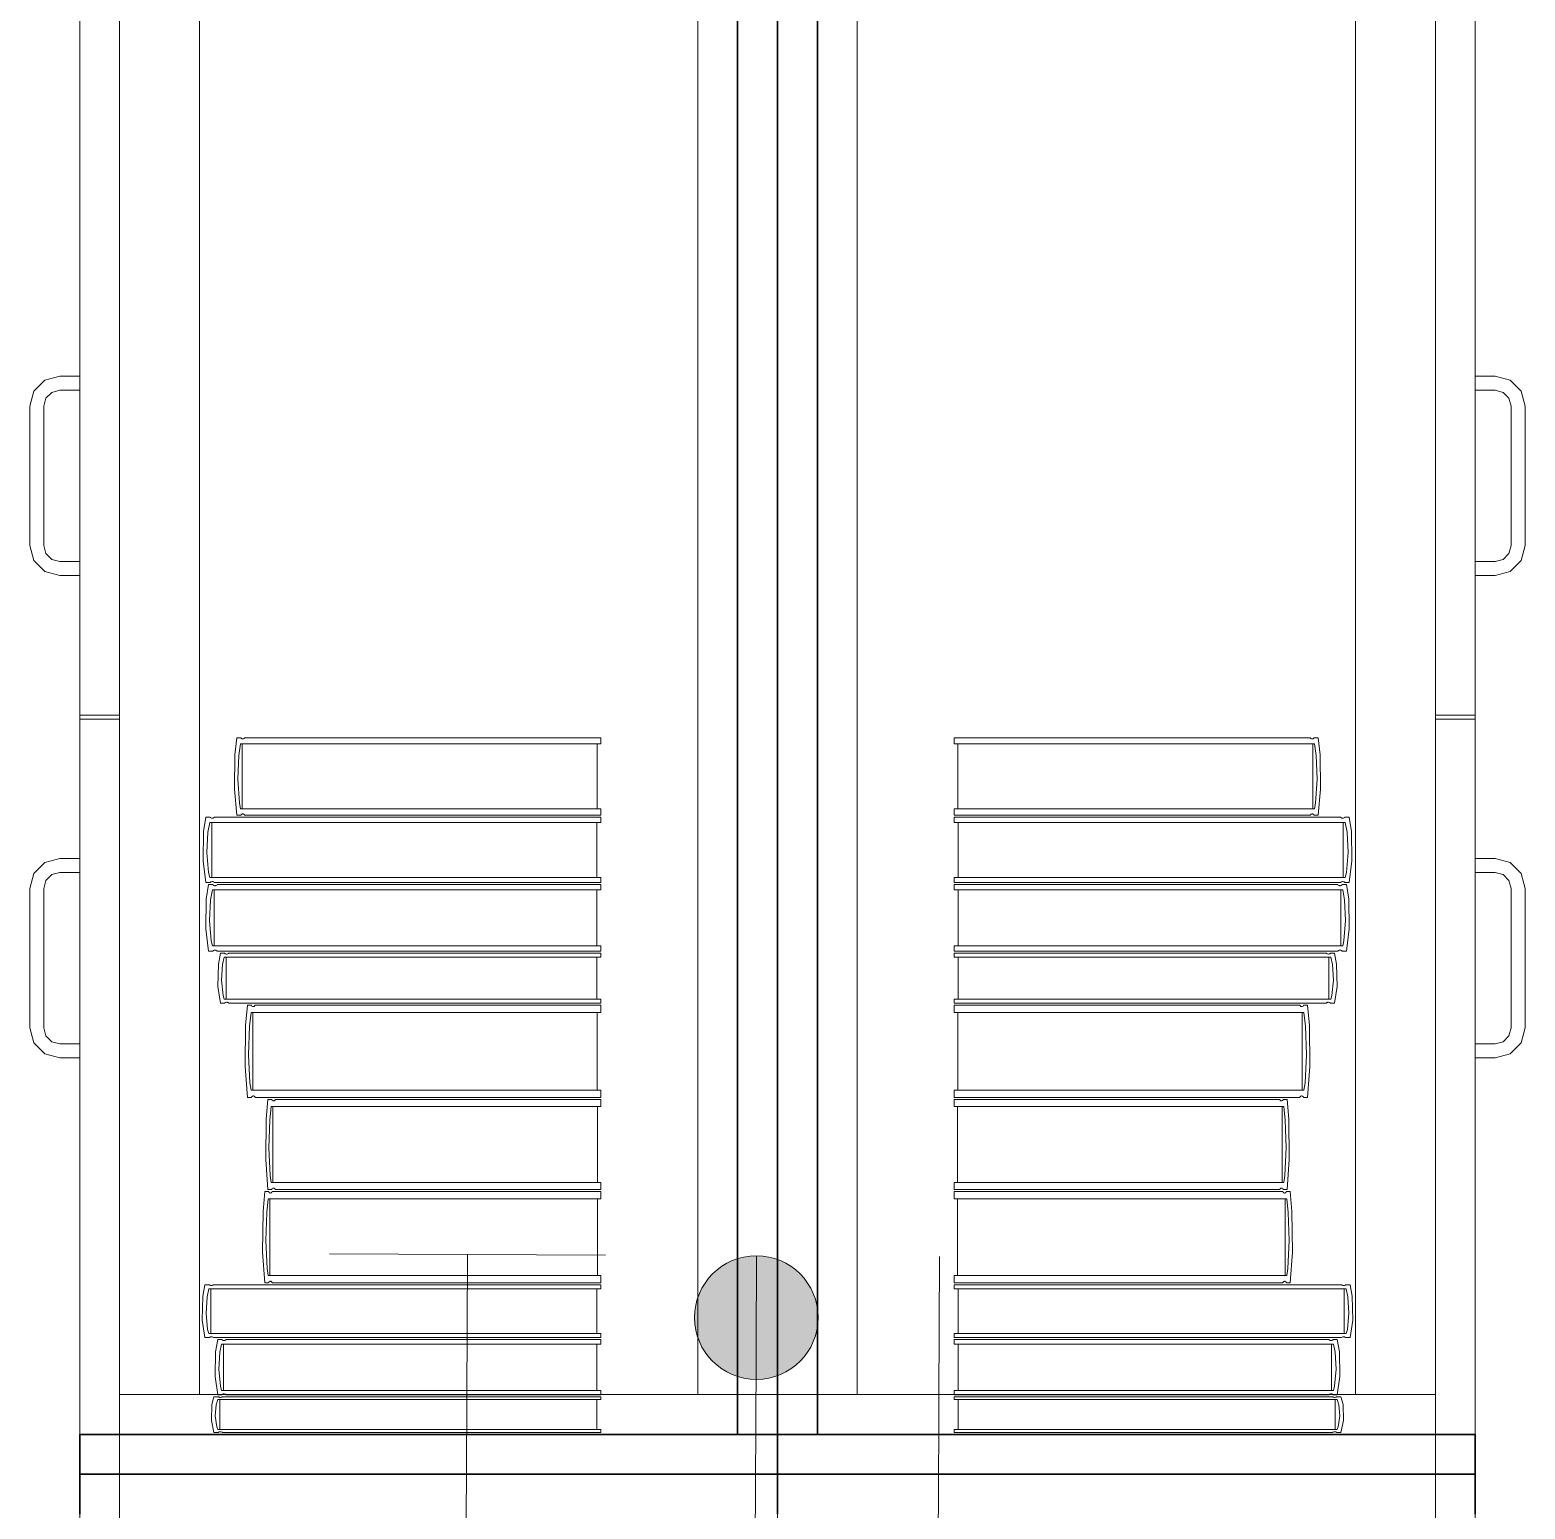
# Model space of a CAD drawing. Header units: inches. Extents: x -19 to 5698, y -728 to 92.
# Drawn here: x 308.82 to 309.57, y 12.283 to 13.025 of the extents above; entities that cross this region are included whole.
import ezdxf

# ---------------------------------------------------------------- set-up
doc = ezdxf.new("R2010")
doc.units = ezdxf.units.IN
doc.header["$MEASUREMENT"] = 0
doc.set_wipeout_variables(frame=1)
for name, pattern in [('HIDDEN', [0.375, 0.25, -0.125]), ('RAYITAS', [0.375, 0.25, -0.125]), ('Wipeout_Contour', [1, 0, -1])]:
    doc.linetypes.add(name, pattern=pattern)
for name, color, linetype, lineweight in [('00 conduct tomacorr', 120, 'HIDDEN', 30), ('T-TECHO-E', 150, 'Continuous', 20), ('TOMACORRIENTE', 22, 'RAYITAS', 9)]:
    doc.layers.add(name, color=color, linetype=linetype, lineweight=lineweight)
doc.layers.add('Interior - Mobiliario', color=7, linetype='Continuous')

# ---------------------------------------------------------------- blocks, each defined once
blk = doc.blocks.new('a')
at = {"layer": 'TOMACORRIENTE', "ltscale": 0.05}
h = blk.add_hatch(color=4, dxfattribs=at)
edge = h.paths.add_edge_path()
edge.add_arc((0, 0.0752), 0.02106, 0, 360)
at = {"layer": 'TOMACORRIENTE', "color": 4}
for p, q in [((-0.14553, 0.09625), (-0.0515, 0.09625)), ((-0.09851, 0.09625), (-0.09851, -0.09657)), ((0, 0.09625), (0, -0.09625)), ((0.06232, -0.09625), (0.06232, 0.09625))]:
    blk.add_line(p, q, dxfattribs=at)
blk.add_circle((0, 0.0752), 0.02106, dxfattribs=at)
blk = doc.blocks.new('CABLE 3FACE')
at = {"layer": 'T-TECHO-E', "rotation": 59.94170052614085}
blk.add_blockref('a', (0, 0), dxfattribs=at)

msp = doc.modelspace()

# ---------------------------------------------------------------- linework, layer by layer
at = {"layer": 'Interior - Mobiliario', "color": 175, "linetype": 'Continuous', "lineweight": 13}
for p, q in [((308.86546, 13.78), (308.86546, 12.32)), ((309.17546, 12.32), (309.17546, 13.78)), ((309.21546, 12.32), (309.21546, 13.78)), ((309.52546, 13.78), (309.52546, 12.32)), ((308.86546, 13.76), (308.86546, 12.34)), ((308.90546, 12.34), (308.90546, 13.76)), ((309.15546, 13.76), (309.15546, 12.34)), ((309.23546, 13.76), (309.23546, 12.34)), ((309.48546, 12.34), (309.48546, 13.76)), ((309.52546, 13.76), (309.52546, 12.34)), ((308.84546, 13.04), (308.84546, 12.681)), ((308.86546, 13.04), (308.86546, 12.681)), ((309.52546, 13.04), (309.52546, 12.681)), ((309.54546, 13.04), (309.54546, 12.681)), ((308.82247, 12.8435), (308.82796, 12.84899)), ((308.82796, 12.84899), (308.83546, 12.851)), ((308.83546, 12.851), (308.84546, 12.851)), ((308.84546, 12.851), (308.84546, 12.844)), ((309.55546, 12.851), (309.54546, 12.851)), ((309.54546, 12.851), (309.54546, 12.844)), ((309.56296, 12.84899), (309.55546, 12.851)), ((309.56845, 12.8435), (309.56296, 12.84899)), ((308.82046, 12.836), (308.82247, 12.8435)), ((308.82853, 12.84), (308.82746, 12.836)), ((308.83146, 12.84293), (308.82853, 12.84)), ((308.83546, 12.844), (308.83146, 12.84293)), ((308.84546, 12.844), (308.83546, 12.844)), ((309.54546, 12.844), (309.55546, 12.844)), ((309.55546, 12.844), (309.55946, 12.84293)), ((309.55946, 12.84293), (309.56238, 12.84)), ((309.56238, 12.84), (309.56346, 12.836)), ((309.57046, 12.836), (309.56845, 12.8435)), ((308.82046, 12.766), (308.82046, 12.836)), ((308.82746, 12.836), (308.82746, 12.766)), ((309.56346, 12.836), (309.56346, 12.766)), ((309.57046, 12.766), (309.57046, 12.836)), ((308.82247, 12.7585), (308.82046, 12.766)), ((308.82746, 12.766), (308.82853, 12.762)), ((309.56346, 12.766), (309.56238, 12.762)), ((309.56845, 12.7585), (309.57046, 12.766)), ((308.82796, 12.75301), (308.82247, 12.7585)), ((308.82853, 12.762), (308.83146, 12.75907)), ((308.83146, 12.75907), (308.83546, 12.758)), ((308.83546, 12.758), (308.84546, 12.758)), ((308.84546, 12.758), (308.84546, 12.751)), ((309.55546, 12.758), (309.54546, 12.758)), ((309.54546, 12.758), (309.54546, 12.751)), ((309.55946, 12.75907), (309.55546, 12.758)), ((309.56238, 12.762), (309.55946, 12.75907)), ((309.56296, 12.75301), (309.56845, 12.7585)), ((308.83546, 12.751), (308.82796, 12.75301)), ((308.84546, 12.751), (308.83546, 12.751)), ((309.54546, 12.751), (309.55546, 12.751)), ((309.55546, 12.751), (309.56296, 12.75301)), ((308.84546, 12.681), (308.86546, 12.681)), ((308.84546, 12.679), (308.86546, 12.679)), ((309.54546, 12.681), (309.52546, 12.681)), ((309.54546, 12.679), (309.52546, 12.679)), ((308.92427, 12.66962), (308.92327, 12.6611)), ((308.92625, 12.66962), (308.92427, 12.66962)), ((308.92635, 12.66947), (308.92625, 12.66962)), ((308.92658, 12.66924), (308.92635, 12.66947)), ((308.92684, 12.66907), (308.92658, 12.66924)), ((308.9271, 12.66898), (308.92684, 12.66907)), ((308.92737, 12.66897), (308.9271, 12.66898)), ((308.92763, 12.66905), (308.92737, 12.66897)), ((308.92789, 12.66919), (308.92763, 12.66905)), ((308.92812, 12.66942), (308.92789, 12.66919)), ((308.92827, 12.66962), (308.92812, 12.66942)), ((309.1068, 12.66962), (308.92827, 12.66962)), ((309.1068, 12.66651), (309.1068, 12.66962)), ((309.28411, 12.66651), (309.28411, 12.66962)), ((309.28411, 12.66962), (309.46264, 12.66962)), ((309.46264, 12.66962), (309.46279, 12.66942)), ((309.46279, 12.66942), (309.46302, 12.66919)), ((309.46302, 12.66919), (309.46328, 12.66905)), ((309.46328, 12.66905), (309.46354, 12.66897)), ((309.46354, 12.66897), (309.46381, 12.66898)), ((309.46381, 12.66898), (309.46408, 12.66907)), ((309.46408, 12.66907), (309.46433, 12.66924)), ((309.46433, 12.66924), (309.46456, 12.66947)), ((309.46456, 12.66947), (309.46466, 12.66962)), ((309.46466, 12.66962), (309.46664, 12.66962)), ((309.46664, 12.66962), (309.46764, 12.6611)), ((308.92327, 12.6611), (308.92304, 12.64372)), ((308.92479, 12.64873), (308.92526, 12.66069)), ((308.92526, 12.66069), (308.92609, 12.66651)), ((308.92609, 12.66651), (309.1068, 12.66651)), ((308.92701, 12.66651), (308.92701, 12.63386)), ((309.10497, 12.63386), (309.10497, 12.66651)), ((309.46482, 12.66651), (309.28411, 12.66651)), ((309.28594, 12.63386), (309.28594, 12.66651)), ((309.46391, 12.66651), (309.46391, 12.63386)), ((309.46566, 12.66069), (309.46482, 12.66651)), ((309.46612, 12.64873), (309.46566, 12.66069)), ((309.46764, 12.6611), (309.46787, 12.64372)), ((308.92555, 12.63681), (308.92479, 12.64873)), ((309.46536, 12.63681), (309.46612, 12.64873)), ((308.92304, 12.64372), (308.92427, 12.63075)), ((309.46787, 12.64372), (309.46664, 12.63075)), ((308.92427, 12.63075), (308.92625, 12.63075)), ((308.92609, 12.63386), (308.92555, 12.63681)), ((309.1068, 12.63386), (308.92609, 12.63386)), ((308.92625, 12.63075), (308.9264, 12.63096)), ((308.9264, 12.63096), (308.92664, 12.63118)), ((308.92664, 12.63118), (308.92689, 12.63133)), ((308.92689, 12.63133), (308.92716, 12.6314)), ((308.92716, 12.6314), (308.92743, 12.63139)), ((308.92743, 12.63139), (308.92769, 12.6313)), ((308.92769, 12.6313), (308.92794, 12.63114)), ((308.92794, 12.63114), (308.92817, 12.6309)), ((308.92817, 12.6309), (308.92827, 12.63075)), ((308.92827, 12.63075), (309.1068, 12.63075)), ((309.1068, 12.63075), (309.1068, 12.63386)), ((309.28411, 12.63075), (309.28411, 12.63386)), ((309.28411, 12.63386), (309.46482, 12.63386)), ((309.46264, 12.63075), (309.28411, 12.63075)), ((309.46274, 12.6309), (309.46264, 12.63075)), ((309.46297, 12.63114), (309.46274, 12.6309)), ((309.46322, 12.6313), (309.46297, 12.63114)), ((309.46348, 12.63139), (309.46322, 12.6313)), ((309.46375, 12.6314), (309.46348, 12.63139)), ((309.46402, 12.63133), (309.46375, 12.6314)), ((309.46427, 12.63118), (309.46402, 12.63133)), ((309.46451, 12.63096), (309.46427, 12.63118)), ((309.46466, 12.63075), (309.46451, 12.63096)), ((309.46664, 12.63075), (309.46466, 12.63075)), ((309.46482, 12.63386), (309.46536, 12.63681)), ((308.9076, 12.62254), (308.90736, 12.60784)), ((308.90869, 12.62975), (308.9076, 12.62254)), ((308.91084, 12.62975), (308.90869, 12.62975)), ((308.90976, 12.6222), (308.91067, 12.62712)), ((308.91067, 12.62712), (309.1068, 12.62712)), ((308.91095, 12.62962), (308.91084, 12.62975)), ((308.9112, 12.62943), (308.91095, 12.62962)), ((308.91147, 12.62929), (308.9112, 12.62943)), ((308.91176, 12.62921), (308.91147, 12.62929)), ((308.91166, 12.62712), (308.91166, 12.59951)), ((308.91205, 12.6292), (308.91176, 12.62921)), ((308.91234, 12.62926), (308.91205, 12.6292)), ((308.91262, 12.62939), (308.91234, 12.62926)), ((308.91287, 12.62958), (308.91262, 12.62939)), ((308.91304, 12.62975), (308.91287, 12.62958)), ((309.1068, 12.62975), (308.91304, 12.62975)), ((309.10482, 12.59951), (309.10482, 12.62712)), ((309.1068, 12.62712), (309.1068, 12.62975)), ((309.28411, 12.62712), (309.28411, 12.62975)), ((309.28411, 12.62975), (309.47788, 12.62975)), ((309.48024, 12.62712), (309.28411, 12.62712)), ((309.28609, 12.59951), (309.28609, 12.62712)), ((309.47788, 12.62975), (309.47804, 12.62958)), ((309.47804, 12.62958), (309.4783, 12.62939)), ((309.4783, 12.62939), (309.47857, 12.62926)), ((309.47857, 12.62926), (309.47886, 12.6292)), ((309.47886, 12.6292), (309.47915, 12.62921)), ((309.47915, 12.62921), (309.47944, 12.62929)), ((309.47925, 12.62712), (309.47925, 12.59951)), ((309.47944, 12.62929), (309.47971, 12.62943)), ((309.47971, 12.62943), (309.47996, 12.62962)), ((309.47996, 12.62962), (309.48007, 12.62975)), ((309.48007, 12.62975), (309.48222, 12.62975)), ((309.48115, 12.6222), (309.48024, 12.62712)), ((309.48222, 12.62975), (309.48331, 12.62254)), ((309.48331, 12.62254), (309.48355, 12.60784)), ((308.90925, 12.61208), (308.90976, 12.6222)), ((309.48166, 12.61208), (309.48115, 12.6222)), ((308.83546, 12.609), (308.82796, 12.60699)), ((308.84546, 12.609), (308.83546, 12.609)), ((308.84546, 12.602), (308.84546, 12.609)), ((308.90736, 12.60784), (308.90869, 12.59688)), ((308.91008, 12.60201), (308.90925, 12.61208)), ((309.48083, 12.60201), (309.48166, 12.61208)), ((309.48355, 12.60784), (309.48222, 12.59688)), ((309.54546, 12.609), (309.55546, 12.609)), ((309.54546, 12.602), (309.54546, 12.609)), ((309.55546, 12.609), (309.56296, 12.60699)), ((308.82247, 12.6015), (308.82046, 12.594)), ((308.82796, 12.60699), (308.82247, 12.6015)), ((308.82853, 12.598), (308.83146, 12.60093)), ((308.83146, 12.60093), (308.83546, 12.602)), ((308.83546, 12.602), (308.84546, 12.602)), ((308.91067, 12.59951), (308.91008, 12.60201)), ((309.48024, 12.59951), (309.48083, 12.60201)), ((309.55546, 12.602), (309.54546, 12.602)), ((309.55946, 12.60093), (309.55546, 12.602)), ((309.56238, 12.598), (309.55946, 12.60093)), ((309.56296, 12.60699), (309.56845, 12.6015)), ((309.56845, 12.6015), (309.57046, 12.594)), ((308.82046, 12.594), (308.82046, 12.524)), ((308.82746, 12.594), (308.82853, 12.598)), ((308.82746, 12.524), (308.82746, 12.594)), ((308.90869, 12.59688), (308.91084, 12.59688)), ((308.91, 12.59588), (308.90892, 12.58856)), ((308.91214, 12.59588), (308.91, 12.59588)), ((309.1068, 12.59951), (308.91067, 12.59951)), ((308.91084, 12.59688), (308.91101, 12.59706)), ((308.91101, 12.59706), (308.91126, 12.59725)), ((308.91106, 12.58821), (308.91197, 12.59321)), ((308.91126, 12.59725), (308.91154, 12.59737)), ((308.91154, 12.59737), (308.91183, 12.59743)), ((308.91183, 12.59743), (308.91212, 12.59742)), ((308.91197, 12.59321), (309.1068, 12.59321)), ((308.91212, 12.59742), (308.9124, 12.59735)), ((308.91225, 12.59575), (308.91214, 12.59588)), ((308.9125, 12.59555), (308.91225, 12.59575)), ((308.9124, 12.59735), (308.91268, 12.59721)), ((308.91277, 12.59541), (308.9125, 12.59555)), ((308.91268, 12.59721), (308.91293, 12.59701)), ((308.91305, 12.59533), (308.91277, 12.59541)), ((308.91293, 12.59701), (308.91304, 12.59688)), ((308.91295, 12.59321), (308.91295, 12.56516)), ((308.91304, 12.59688), (309.1068, 12.59688)), ((308.91334, 12.59532), (308.91305, 12.59533)), ((308.91363, 12.59539), (308.91334, 12.59532)), ((308.9139, 12.59551), (308.91363, 12.59539)), ((308.91416, 12.5957), (308.9139, 12.59551)), ((308.91432, 12.59588), (308.91416, 12.5957)), ((309.1068, 12.59588), (308.91432, 12.59588)), ((309.10483, 12.56516), (309.10483, 12.59321)), ((309.1068, 12.59688), (309.1068, 12.59951)), ((309.1068, 12.59321), (309.1068, 12.59588)), ((309.28411, 12.59688), (309.28411, 12.59951)), ((309.28411, 12.59951), (309.48024, 12.59951)), ((309.47788, 12.59688), (309.28411, 12.59688)), ((309.28411, 12.59321), (309.28411, 12.59588)), ((309.28411, 12.59588), (309.4766, 12.59588)), ((309.47895, 12.59321), (309.28411, 12.59321)), ((309.28608, 12.56516), (309.28608, 12.59321)), ((309.4766, 12.59588), (309.47676, 12.5957)), ((309.47676, 12.5957), (309.47701, 12.59551)), ((309.47701, 12.59551), (309.47729, 12.59539)), ((309.47729, 12.59539), (309.47757, 12.59532)), ((309.47757, 12.59532), (309.47786, 12.59533)), ((309.47786, 12.59533), (309.47815, 12.59541)), ((309.47799, 12.59701), (309.47788, 12.59688)), ((309.47796, 12.59321), (309.47796, 12.56516)), ((309.47824, 12.59721), (309.47799, 12.59701)), ((309.47815, 12.59541), (309.47842, 12.59555)), ((309.47851, 12.59735), (309.47824, 12.59721)), ((309.47842, 12.59555), (309.47867, 12.59575)), ((309.4788, 12.59742), (309.47851, 12.59735)), ((309.47867, 12.59575), (309.47878, 12.59588)), ((309.47878, 12.59588), (309.48092, 12.59588)), ((309.47909, 12.59743), (309.4788, 12.59742)), ((309.47985, 12.58821), (309.47895, 12.59321)), ((309.47938, 12.59737), (309.47909, 12.59743)), ((309.47965, 12.59725), (309.47938, 12.59737)), ((309.47991, 12.59706), (309.47965, 12.59725)), ((309.48007, 12.59688), (309.47991, 12.59706)), ((309.48222, 12.59688), (309.48007, 12.59688)), ((309.48092, 12.59588), (309.48199, 12.58856)), ((309.56346, 12.594), (309.56238, 12.598)), ((309.56346, 12.524), (309.56346, 12.594)), ((309.57046, 12.594), (309.57046, 12.524)), ((308.90892, 12.58856), (308.90868, 12.57362)), ((308.91056, 12.57793), (308.91106, 12.58821)), ((309.48035, 12.57793), (309.47985, 12.58821)), ((309.48199, 12.58856), (309.48224, 12.57362)), ((308.91138, 12.56769), (308.91056, 12.57793)), ((309.47953, 12.56769), (309.48035, 12.57793)), ((308.90868, 12.57362), (308.91, 12.56249)), ((309.48224, 12.57362), (309.48092, 12.56249)), ((308.91197, 12.56516), (308.91138, 12.56769)), ((309.1068, 12.56516), (308.91197, 12.56516)), ((308.91214, 12.56249), (308.9123, 12.56267)), ((308.9123, 12.56267), (308.91255, 12.56286)), ((308.91255, 12.56286), (308.91283, 12.56298)), ((308.91283, 12.56298), (308.91311, 12.56305)), ((308.91311, 12.56305), (308.9134, 12.56304)), ((308.9134, 12.56304), (308.91369, 12.56296)), ((308.91369, 12.56296), (308.91396, 12.56282)), ((308.91396, 12.56282), (308.91421, 12.56262)), ((308.91421, 12.56262), (308.91432, 12.56249)), ((309.1068, 12.56249), (309.1068, 12.56516)), ((309.28411, 12.56249), (309.28411, 12.56516)), ((309.28411, 12.56516), (309.47895, 12.56516)), ((309.47671, 12.56262), (309.4766, 12.56249)), ((309.47695, 12.56282), (309.47671, 12.56262)), ((309.47722, 12.56296), (309.47695, 12.56282)), ((309.47751, 12.56304), (309.47722, 12.56296)), ((309.4778, 12.56305), (309.47751, 12.56304)), ((309.47809, 12.56298), (309.4778, 12.56305)), ((309.47836, 12.56286), (309.47809, 12.56298)), ((309.47861, 12.56267), (309.47836, 12.56286)), ((309.47878, 12.56249), (309.47861, 12.56267)), ((309.47895, 12.56516), (309.47953, 12.56769)), ((308.91, 12.56249), (308.91214, 12.56249)), ((308.91432, 12.56249), (309.1068, 12.56249)), ((308.915, 12.55599), (308.91476, 12.54479)), ((308.91604, 12.56149), (308.915, 12.55599)), ((308.91811, 12.56149), (308.91604, 12.56149)), ((308.91659, 12.54802), (308.91707, 12.55573)), ((308.91707, 12.55573), (308.91795, 12.55948)), ((308.91795, 12.55948), (309.1068, 12.55948)), ((308.91822, 12.56139), (308.91811, 12.56149)), ((308.91846, 12.56124), (308.91822, 12.56139)), ((308.91872, 12.56113), (308.91846, 12.56124)), ((308.919, 12.56107), (308.91872, 12.56113)), ((308.9189, 12.55948), (308.9189, 12.53843)), ((308.91928, 12.56107), (308.919, 12.56107)), ((308.91956, 12.56111), (308.91928, 12.56107)), ((308.91982, 12.56121), (308.91956, 12.56111)), ((308.92007, 12.56135), (308.91982, 12.56121)), ((308.92023, 12.56149), (308.92007, 12.56135)), ((309.1068, 12.56149), (308.92023, 12.56149)), ((309.10489, 12.53843), (309.10489, 12.55948)), ((309.1068, 12.55948), (309.1068, 12.56149)), ((309.4766, 12.56249), (309.28411, 12.56249)), ((309.28411, 12.55948), (309.28411, 12.56149)), ((309.28411, 12.56149), (309.47069, 12.56149)), ((309.47296, 12.55948), (309.28411, 12.55948)), ((309.28602, 12.53843), (309.28602, 12.55948)), ((309.47069, 12.56149), (309.47084, 12.56135)), ((309.47084, 12.56135), (309.47109, 12.56121)), ((309.47109, 12.56121), (309.47135, 12.56111)), ((309.47135, 12.56111), (309.47163, 12.56107)), ((309.47163, 12.56107), (309.47191, 12.56107)), ((309.47191, 12.56107), (309.47219, 12.56113)), ((309.47201, 12.55948), (309.47201, 12.53843)), ((309.47219, 12.56113), (309.47245, 12.56124)), ((309.47245, 12.56124), (309.47269, 12.56139)), ((309.47269, 12.56139), (309.4728, 12.56149)), ((309.4728, 12.56149), (309.47487, 12.56149)), ((309.47384, 12.55573), (309.47296, 12.55948)), ((309.47433, 12.54802), (309.47384, 12.55573)), ((309.47487, 12.56149), (309.47592, 12.55599)), ((309.47592, 12.55599), (309.47615, 12.54479)), ((309.48092, 12.56249), (309.47878, 12.56249)), ((308.91738, 12.54033), (308.91659, 12.54802)), ((309.47353, 12.54033), (309.47433, 12.54802)), ((308.91476, 12.54479), (308.91604, 12.53643)), ((308.91795, 12.53843), (308.91738, 12.54033)), ((309.47296, 12.53843), (309.47353, 12.54033)), ((309.47615, 12.54479), (309.47487, 12.53643)), ((308.91604, 12.53643), (308.91811, 12.53643)), ((309.1068, 12.53843), (308.91795, 12.53843)), ((308.91811, 12.53643), (308.91827, 12.53656)), ((308.91827, 12.53656), (308.91852, 12.53671)), ((308.91852, 12.53671), (308.91878, 12.5368)), ((308.91878, 12.5368), (308.91906, 12.53685)), ((308.91906, 12.53685), (308.91934, 12.53684)), ((308.91934, 12.53684), (308.91962, 12.53678)), ((308.91962, 12.53678), (308.91988, 12.53668)), ((308.91988, 12.53668), (308.92012, 12.53653)), ((308.92012, 12.53653), (308.92023, 12.53643)), ((308.92023, 12.53643), (309.1068, 12.53643)), ((308.92961, 12.53543), (308.92864, 12.52527)), ((308.93153, 12.53543), (308.92961, 12.53543)), ((308.93163, 12.53525), (308.93153, 12.53543)), ((308.93185, 12.53497), (308.93163, 12.53525)), ((308.9321, 12.53477), (308.93185, 12.53497)), ((308.93235, 12.53467), (308.9321, 12.53477)), ((308.93262, 12.53465), (308.93235, 12.53467)), ((308.93287, 12.53474), (308.93262, 12.53465)), ((308.93312, 12.53492), (308.93287, 12.53474)), ((308.93335, 12.53518), (308.93312, 12.53492)), ((308.93349, 12.53543), (308.93335, 12.53518)), ((309.1068, 12.53543), (308.93349, 12.53543)), ((309.1068, 12.53643), (309.1068, 12.53843)), ((309.1068, 12.53172), (309.1068, 12.53543)), ((309.28411, 12.53643), (309.28411, 12.53843)), ((309.28411, 12.53843), (309.47296, 12.53843)), ((309.47069, 12.53643), (309.28411, 12.53643)), ((309.28411, 12.53172), (309.28411, 12.53543)), ((309.28411, 12.53543), (309.45742, 12.53543)), ((309.45742, 12.53543), (309.45756, 12.53518)), ((309.45756, 12.53518), (309.45779, 12.53492)), ((309.45779, 12.53492), (309.45804, 12.53474)), ((309.45804, 12.53474), (309.4583, 12.53465)), ((309.4583, 12.53465), (309.45856, 12.53467)), ((309.45856, 12.53467), (309.45882, 12.53477)), ((309.45882, 12.53477), (309.45906, 12.53497)), ((309.45906, 12.53497), (309.45928, 12.53525)), ((309.45928, 12.53525), (309.45938, 12.53543)), ((309.45938, 12.53543), (309.46131, 12.53543)), ((309.46131, 12.53543), (309.46228, 12.52527)), ((309.47079, 12.53653), (309.47069, 12.53643)), ((309.47103, 12.53668), (309.47079, 12.53653)), ((309.47129, 12.53678), (309.47103, 12.53668)), ((309.47157, 12.53684), (309.47129, 12.53678)), ((309.47185, 12.53685), (309.47157, 12.53684)), ((309.47213, 12.5368), (309.47185, 12.53685)), ((309.47239, 12.53671), (309.47213, 12.5368)), ((309.47264, 12.53656), (309.47239, 12.53671)), ((309.4728, 12.53643), (309.47264, 12.53656)), ((309.47487, 12.53643), (309.4728, 12.53643)), ((308.92864, 12.52527), (308.92842, 12.50456)), ((308.93056, 12.52479), (308.93138, 12.53172)), ((308.93138, 12.53172), (309.1068, 12.53172)), ((308.93226, 12.53172), (308.93226, 12.49282)), ((309.10503, 12.49282), (309.10503, 12.53172)), ((309.45954, 12.53172), (309.28411, 12.53172)), ((309.28589, 12.49282), (309.28589, 12.53172)), ((309.45865, 12.53172), (309.45865, 12.49282)), ((309.46035, 12.52479), (309.45954, 12.53172)), ((309.46228, 12.52527), (309.4625, 12.50456)), ((308.82046, 12.524), (308.82247, 12.5165)), ((308.82853, 12.52), (308.82746, 12.524)), ((308.83146, 12.51707), (308.82853, 12.52)), ((308.93011, 12.51053), (308.93056, 12.52479)), ((309.4608, 12.51053), (309.46035, 12.52479)), ((309.55946, 12.51707), (309.56238, 12.52)), ((309.56238, 12.52), (309.56346, 12.524)), ((309.57046, 12.524), (309.56845, 12.5165)), ((308.82247, 12.5165), (308.82796, 12.51101)), ((308.82796, 12.51101), (308.83546, 12.509)), ((308.83546, 12.516), (308.83146, 12.51707)), ((308.84546, 12.516), (308.83546, 12.516)), ((308.84546, 12.509), (308.84546, 12.516)), ((308.93085, 12.49634), (308.93011, 12.51053)), ((309.46006, 12.49634), (309.4608, 12.51053)), ((309.54546, 12.516), (309.55546, 12.516)), ((309.54546, 12.509), (309.54546, 12.516)), ((309.55546, 12.516), (309.55946, 12.51707)), ((309.56296, 12.51101), (309.55546, 12.509)), ((309.56845, 12.5165), (309.56296, 12.51101)), ((308.83546, 12.509), (308.84546, 12.509)), ((308.92842, 12.50456), (308.92961, 12.48912)), ((309.4625, 12.50456), (309.46131, 12.48912)), ((309.55546, 12.509), (309.54546, 12.509)), ((308.93138, 12.49282), (308.93085, 12.49634)), ((309.45954, 12.49282), (309.46006, 12.49634)), ((308.92961, 12.48912), (308.93153, 12.48912)), ((309.1068, 12.49282), (308.93138, 12.49282)), ((308.93153, 12.48912), (308.93168, 12.48937)), ((308.93168, 12.48937), (308.93191, 12.48963)), ((308.93191, 12.48963), (308.93215, 12.48981)), ((308.93215, 12.48981), (308.93241, 12.48989)), ((308.93241, 12.48989), (308.93267, 12.48988)), ((308.93267, 12.48988), (308.93293, 12.48978)), ((308.93293, 12.48978), (308.93317, 12.48958)), ((308.93317, 12.48958), (308.9334, 12.4893)), ((308.9334, 12.4893), (308.93349, 12.48912)), ((308.93349, 12.48912), (309.1068, 12.48912)), ((308.93988, 12.48812), (308.93896, 12.47819)), ((308.94169, 12.48812), (308.93988, 12.48812)), ((308.94178, 12.48794), (308.94169, 12.48812)), ((308.942, 12.48767), (308.94178, 12.48794)), ((308.94223, 12.48748), (308.942, 12.48767)), ((308.94319, 12.48762), (308.94296, 12.48745)), ((308.9434, 12.48788), (308.94319, 12.48762)), ((308.94354, 12.48812), (308.9434, 12.48788)), ((309.1068, 12.48812), (308.94354, 12.48812)), ((309.1068, 12.48912), (309.1068, 12.49282)), ((309.1068, 12.4845), (309.1068, 12.48812)), ((309.28411, 12.48912), (309.28411, 12.49282)), ((309.28411, 12.49282), (309.45954, 12.49282)), ((309.45742, 12.48912), (309.28411, 12.48912)), ((309.28411, 12.4845), (309.28411, 12.48812)), ((309.28411, 12.48812), (309.44737, 12.48812)), ((309.44737, 12.48812), (309.44751, 12.48788)), ((309.44751, 12.48788), (309.44772, 12.48762)), ((309.44772, 12.48762), (309.44796, 12.48745)), ((309.44869, 12.48748), (309.44892, 12.48767)), ((309.44892, 12.48767), (309.44913, 12.48794)), ((309.44913, 12.48794), (309.44922, 12.48812)), ((309.44922, 12.48812), (309.45104, 12.48812)), ((309.45104, 12.48812), (309.45195, 12.47819)), ((309.45752, 12.4893), (309.45742, 12.48912)), ((309.45774, 12.48958), (309.45752, 12.4893)), ((309.45798, 12.48978), (309.45774, 12.48958)), ((309.45824, 12.48988), (309.45798, 12.48978)), ((309.4585, 12.48989), (309.45824, 12.48988)), ((309.45876, 12.48981), (309.4585, 12.48989)), ((309.45901, 12.48963), (309.45876, 12.48981)), ((309.45924, 12.48937), (309.45901, 12.48963)), ((309.45938, 12.48912), (309.45924, 12.48937)), ((309.46131, 12.48912), (309.45938, 12.48912)), ((308.94078, 12.47772), (308.94155, 12.4845)), ((308.94155, 12.4845), (309.1068, 12.4845)), ((308.94247, 12.48737), (308.94223, 12.48748)), ((308.94238, 12.4845), (308.94238, 12.44646)), ((308.94271, 12.48736), (308.94247, 12.48737)), ((308.94296, 12.48745), (308.94271, 12.48736)), ((309.10513, 12.44646), (309.10513, 12.4845)), ((309.44937, 12.4845), (309.28411, 12.4845)), ((309.28578, 12.44646), (309.28578, 12.4845)), ((309.44796, 12.48745), (309.4482, 12.48736)), ((309.4482, 12.48736), (309.44845, 12.48737)), ((309.44845, 12.48737), (309.44869, 12.48748)), ((309.44853, 12.4845), (309.44853, 12.44646)), ((309.45013, 12.47772), (309.44937, 12.4845)), ((308.93896, 12.47819), (308.93876, 12.45794)), ((308.94036, 12.46378), (308.94078, 12.47772)), ((309.45056, 12.46378), (309.45013, 12.47772)), ((309.45195, 12.47819), (309.45216, 12.45794)), ((308.93876, 12.45794), (308.93988, 12.44284)), ((308.94105, 12.44989), (308.94036, 12.46378)), ((309.44986, 12.44989), (309.45056, 12.46378)), ((309.45216, 12.45794), (309.45104, 12.44284)), ((308.93988, 12.44284), (308.94169, 12.44284)), ((308.94155, 12.44646), (308.94105, 12.44989)), ((309.1068, 12.44646), (308.94155, 12.44646)), ((308.94169, 12.44284), (308.94183, 12.44308)), ((308.94183, 12.44308), (308.94205, 12.44334)), ((308.94205, 12.44334), (308.94228, 12.44351)), ((308.94228, 12.44351), (308.94252, 12.44359)), ((308.94252, 12.44359), (308.94277, 12.44358)), ((308.94277, 12.44358), (308.94301, 12.44348)), ((308.94301, 12.44348), (308.94324, 12.44329)), ((308.94324, 12.44329), (308.94345, 12.44301)), ((308.94345, 12.44301), (308.94354, 12.44284)), ((308.94354, 12.44284), (309.1068, 12.44284)), ((309.1068, 12.44284), (309.1068, 12.44646)), ((309.28411, 12.44284), (309.28411, 12.44646)), ((309.28411, 12.44646), (309.44937, 12.44646)), ((309.44737, 12.44284), (309.28411, 12.44284)), ((309.44746, 12.44301), (309.44737, 12.44284)), ((309.44767, 12.44329), (309.44746, 12.44301)), ((309.4479, 12.44348), (309.44767, 12.44329)), ((309.44815, 12.44358), (309.4479, 12.44348)), ((309.44839, 12.44359), (309.44815, 12.44358)), ((309.44863, 12.44351), (309.44839, 12.44359)), ((309.44887, 12.44334), (309.44863, 12.44351)), ((309.44908, 12.44308), (309.44887, 12.44334)), ((309.44922, 12.44284), (309.44908, 12.44308)), ((309.45104, 12.44284), (309.44922, 12.44284)), ((309.44937, 12.44646), (309.44986, 12.44989)), ((308.93831, 12.44184), (308.93739, 12.43181)), ((308.94014, 12.44184), (308.93831, 12.44184)), ((308.93922, 12.43133), (308.93999, 12.43818)), ((308.93999, 12.43818), (309.1068, 12.43818)), ((308.94023, 12.44166), (308.94014, 12.44184)), ((308.94045, 12.44138), (308.94023, 12.44166)), ((308.94068, 12.44119), (308.94045, 12.44138)), ((308.94092, 12.44108), (308.94068, 12.44119)), ((308.94084, 12.43818), (308.94084, 12.39977)), ((308.94117, 12.44107), (308.94092, 12.44108)), ((308.94142, 12.44116), (308.94117, 12.44107)), ((308.94165, 12.44133), (308.94142, 12.44116)), ((308.94187, 12.44159), (308.94165, 12.44133)), ((308.94201, 12.44184), (308.94187, 12.44159)), ((309.1068, 12.44184), (308.94201, 12.44184)), ((309.10511, 12.39977), (309.10511, 12.43818)), ((309.1068, 12.43818), (309.1068, 12.44184)), ((309.28411, 12.43818), (309.28411, 12.44184)), ((309.28411, 12.44184), (309.44891, 12.44184)), ((309.45092, 12.43818), (309.28411, 12.43818)), ((309.2858, 12.39977), (309.2858, 12.43818)), ((309.44891, 12.44184), (309.44904, 12.44159)), ((309.44904, 12.44159), (309.44926, 12.44133)), ((309.44926, 12.44133), (309.4495, 12.44116)), ((309.4495, 12.44116), (309.44974, 12.44107)), ((309.44974, 12.44107), (309.44999, 12.44108)), ((309.44999, 12.44108), (309.45023, 12.44119)), ((309.45008, 12.43818), (309.45008, 12.39977)), ((309.45023, 12.44119), (309.45047, 12.44138)), ((309.45047, 12.44138), (309.45068, 12.44166)), ((309.45068, 12.44166), (309.45077, 12.44184)), ((309.45077, 12.44184), (309.4526, 12.44184)), ((309.45169, 12.43133), (309.45092, 12.43818)), ((309.4526, 12.44184), (309.45353, 12.43181)), ((308.93739, 12.43181), (308.93718, 12.41136)), ((308.93879, 12.41725), (308.93922, 12.43133)), ((309.45212, 12.41725), (309.45169, 12.43133)), ((309.45353, 12.43181), (309.45374, 12.41136)), ((308.93949, 12.40323), (308.93879, 12.41725)), ((309.45142, 12.40323), (309.45212, 12.41725)), ((308.93718, 12.41136), (308.93831, 12.39611)), ((309.45374, 12.41136), (309.4526, 12.39611)), ((308.93999, 12.39977), (308.93949, 12.40323)), ((309.1068, 12.39977), (308.93999, 12.39977)), ((309.1068, 12.39611), (309.1068, 12.39977)), ((309.28411, 12.39611), (309.28411, 12.39977)), ((309.28411, 12.39977), (309.45092, 12.39977)), ((309.45092, 12.39977), (309.45142, 12.40323)), ((308.90822, 12.39511), (308.90714, 12.38928)), ((308.91038, 12.39511), (308.90822, 12.39511)), ((308.9093, 12.389), (308.91021, 12.39298)), ((308.91021, 12.39298), (309.1068, 12.39298)), ((308.91049, 12.39501), (308.91038, 12.39511)), ((308.91074, 12.39484), (308.91049, 12.39501)), ((308.91102, 12.39473), (308.91074, 12.39484)), ((308.9113, 12.39467), (308.91102, 12.39473)), ((308.9112, 12.39298), (308.9112, 12.37066)), ((308.9116, 12.39466), (308.9113, 12.39467)), ((308.91189, 12.39471), (308.9116, 12.39466)), ((308.91216, 12.39481), (308.91189, 12.39471)), ((308.91242, 12.39497), (308.91216, 12.39481)), ((308.91258, 12.39511), (308.91242, 12.39497)), ((309.1068, 12.39511), (308.91258, 12.39511)), ((308.93831, 12.39611), (308.94014, 12.39611)), ((308.94014, 12.39611), (308.94028, 12.39635)), ((308.94028, 12.39635), (308.9405, 12.39662)), ((308.9405, 12.39662), (308.94073, 12.39679)), ((308.94073, 12.39679), (308.94098, 12.39687)), ((308.94098, 12.39687), (308.94123, 12.39686)), ((308.94123, 12.39686), (308.94147, 12.39676)), ((308.94147, 12.39676), (308.9417, 12.39656)), ((308.9417, 12.39656), (308.94191, 12.39629)), ((308.94191, 12.39629), (308.94201, 12.39611)), ((308.94201, 12.39611), (309.1068, 12.39611)), ((309.10481, 12.37066), (309.10481, 12.39298)), ((309.1068, 12.39298), (309.1068, 12.39511)), ((309.44891, 12.39611), (309.28411, 12.39611)), ((309.28411, 12.39298), (309.28411, 12.39511)), ((309.28411, 12.39511), (309.47833, 12.39511)), ((309.4807, 12.39298), (309.28411, 12.39298)), ((309.2861, 12.37066), (309.2861, 12.39298)), ((309.449, 12.39629), (309.44891, 12.39611)), ((309.44921, 12.39656), (309.449, 12.39629)), ((309.44944, 12.39676), (309.44921, 12.39656)), ((309.44969, 12.39686), (309.44944, 12.39676)), ((309.44994, 12.39687), (309.44969, 12.39686)), ((309.45018, 12.39679), (309.44994, 12.39687)), ((309.45042, 12.39662), (309.45018, 12.39679)), ((309.45063, 12.39635), (309.45042, 12.39662)), ((309.45077, 12.39611), (309.45063, 12.39635)), ((309.4526, 12.39611), (309.45077, 12.39611)), ((309.47833, 12.39511), (309.47849, 12.39497)), ((309.47849, 12.39497), (309.47875, 12.39481)), ((309.47875, 12.39481), (309.47903, 12.39471)), ((309.47903, 12.39471), (309.47932, 12.39466)), ((309.47932, 12.39466), (309.47961, 12.39467)), ((309.47961, 12.39467), (309.4799, 12.39473)), ((309.47971, 12.39298), (309.47971, 12.37066)), ((309.4799, 12.39473), (309.48017, 12.39484)), ((309.48017, 12.39484), (309.48042, 12.39501)), ((309.48042, 12.39501), (309.48053, 12.39511)), ((309.48053, 12.39511), (309.48269, 12.39511)), ((309.48162, 12.389), (309.4807, 12.39298)), ((309.48269, 12.39511), (309.48377, 12.38928)), ((308.90714, 12.38928), (308.90689, 12.3774)), ((308.90879, 12.38083), (308.9093, 12.389)), ((309.48212, 12.38083), (309.48162, 12.389)), ((309.48377, 12.38928), (309.48402, 12.3774)), ((308.90689, 12.3774), (308.90822, 12.36854)), ((308.90962, 12.37268), (308.90879, 12.38083)), ((309.48129, 12.37268), (309.48212, 12.38083)), ((309.48402, 12.3774), (309.48269, 12.36854)), ((308.90822, 12.36854), (308.91038, 12.36854)), ((308.91021, 12.37066), (308.90962, 12.37268)), ((309.1068, 12.37066), (308.91021, 12.37066)), ((308.91038, 12.36854), (308.91055, 12.36868)), ((308.91055, 12.36868), (308.9108, 12.36883)), ((308.9108, 12.36883), (308.91108, 12.36893)), ((308.91108, 12.36893), (308.91137, 12.36898)), ((308.91137, 12.36898), (308.91166, 12.36898)), ((308.91166, 12.36898), (308.91195, 12.36892)), ((308.91195, 12.36892), (308.91222, 12.3688)), ((308.91222, 12.3688), (308.91247, 12.36864)), ((308.91247, 12.36864), (308.91258, 12.36854)), ((308.91258, 12.36854), (309.1068, 12.36854)), ((308.91464, 12.36754), (308.91359, 12.36147)), ((308.91673, 12.36754), (308.91464, 12.36754)), ((308.91684, 12.36743), (308.91673, 12.36754)), ((308.91886, 12.36754), (308.9187, 12.36739)), ((309.1068, 12.36754), (308.91886, 12.36754)), ((309.1068, 12.36854), (309.1068, 12.37066)), ((309.1068, 12.36532), (309.1068, 12.36754)), ((309.28411, 12.36854), (309.28411, 12.37066)), ((309.28411, 12.37066), (309.4807, 12.37066)), ((309.47833, 12.36854), (309.28411, 12.36854)), ((309.28411, 12.36532), (309.28411, 12.36754)), ((309.28411, 12.36754), (309.47205, 12.36754)), ((309.47205, 12.36754), (309.47221, 12.36739)), ((309.47408, 12.36743), (309.47418, 12.36754)), ((309.47418, 12.36754), (309.47627, 12.36754)), ((309.47627, 12.36754), (309.47732, 12.36147)), ((309.47844, 12.36864), (309.47833, 12.36854)), ((309.47869, 12.3688), (309.47844, 12.36864)), ((309.47896, 12.36892), (309.47869, 12.3688)), ((309.47925, 12.36898), (309.47896, 12.36892)), ((309.47954, 12.36898), (309.47925, 12.36898)), ((309.47983, 12.36893), (309.47954, 12.36898)), ((309.48011, 12.36883), (309.47983, 12.36893)), ((309.48037, 12.36868), (309.48011, 12.36883)), ((309.48053, 12.36854), (309.48037, 12.36868)), ((309.48269, 12.36854), (309.48053, 12.36854)), ((309.4807, 12.37066), (309.48129, 12.37268)), ((308.91359, 12.36147), (308.91335, 12.3491)), ((308.91519, 12.35266), (308.91568, 12.36118)), ((308.91568, 12.36118), (308.91656, 12.36532)), ((308.91656, 12.36532), (309.1068, 12.36532)), ((308.91708, 12.36726), (308.91684, 12.36743)), ((308.91734, 12.36715), (308.91708, 12.36726)), ((308.91762, 12.36708), (308.91734, 12.36715)), ((308.91752, 12.36532), (308.91752, 12.34208)), ((308.91791, 12.36708), (308.91762, 12.36708)), ((308.91819, 12.36713), (308.91791, 12.36708)), ((308.91845, 12.36723), (308.91819, 12.36713)), ((308.9187, 12.36739), (308.91845, 12.36723)), ((309.10488, 12.34208), (309.10488, 12.36532)), ((309.47435, 12.36532), (309.28411, 12.36532)), ((309.28604, 12.34208), (309.28604, 12.36532)), ((309.47221, 12.36739), (309.47246, 12.36723)), ((309.47246, 12.36723), (309.47273, 12.36713)), ((309.47273, 12.36713), (309.47301, 12.36708)), ((309.47301, 12.36708), (309.47329, 12.36708)), ((309.47329, 12.36708), (309.47357, 12.36715)), ((309.47339, 12.36532), (309.47339, 12.34208)), ((309.47357, 12.36715), (309.47383, 12.36726)), ((309.47383, 12.36726), (309.47408, 12.36743)), ((309.47523, 12.36118), (309.47435, 12.36532)), ((309.47572, 12.35266), (309.47523, 12.36118)), ((309.47732, 12.36147), (309.47756, 12.3491)), ((308.91599, 12.34418), (308.91519, 12.35266)), ((309.47492, 12.34418), (309.47572, 12.35266)), ((308.91335, 12.3491), (308.91464, 12.33987)), ((309.47756, 12.3491), (309.47627, 12.33987)), ((308.86546, 12.34), (308.90546, 12.34)), ((308.90546, 12.34), (309.15546, 12.34)), ((308.9128, 12.33887), (308.91174, 12.33495)), ((308.91491, 12.33887), (308.9128, 12.33887)), ((308.91464, 12.33987), (308.91673, 12.33987)), ((308.91502, 12.3388), (308.91491, 12.33887)), ((308.91526, 12.33869), (308.91502, 12.3388)), ((308.91553, 12.33862), (308.91526, 12.33869)), ((308.91581, 12.33857), (308.91553, 12.33862)), ((308.9161, 12.33857), (308.91581, 12.33857)), ((308.91656, 12.34208), (308.91599, 12.34418)), ((308.91638, 12.3386), (308.9161, 12.33857)), ((308.91665, 12.33867), (308.91638, 12.3386)), ((309.1068, 12.34208), (308.91656, 12.34208)), ((308.9169, 12.33877), (308.91665, 12.33867)), ((308.91673, 12.33987), (308.91689, 12.34002)), ((308.91689, 12.34002), (308.91714, 12.34018)), ((308.91706, 12.33887), (308.9169, 12.33877)), ((309.1068, 12.33887), (308.91706, 12.33887)), ((308.91714, 12.34018), (308.91741, 12.34028)), ((308.91741, 12.34028), (308.91768, 12.34033)), ((308.91768, 12.34033), (308.91797, 12.34033)), ((308.91797, 12.34033), (308.91825, 12.34026)), ((308.91825, 12.34026), (308.91851, 12.34014)), ((308.91851, 12.34014), (308.91875, 12.33998)), ((308.91875, 12.33998), (308.91886, 12.33987)), ((308.91886, 12.33987), (309.1068, 12.33987)), ((309.1068, 12.33987), (309.1068, 12.34208)), ((309.1068, 12.33744), (309.1068, 12.33887)), ((309.48546, 12.34), (309.23546, 12.34)), ((309.28411, 12.33987), (309.28411, 12.34208)), ((309.28411, 12.34208), (309.47435, 12.34208)), ((309.47205, 12.33987), (309.28411, 12.33987)), ((309.28411, 12.33744), (309.28411, 12.33887)), ((309.28411, 12.33887), (309.47386, 12.33887)), ((309.47216, 12.33998), (309.47205, 12.33987)), ((309.4724, 12.34014), (309.47216, 12.33998)), ((309.47267, 12.34026), (309.4724, 12.34014)), ((309.47294, 12.34033), (309.47267, 12.34026)), ((309.47323, 12.34033), (309.47294, 12.34033)), ((309.47351, 12.34028), (309.47323, 12.34033)), ((309.47378, 12.34018), (309.47351, 12.34028)), ((309.47402, 12.34002), (309.47378, 12.34018)), ((309.47386, 12.33887), (309.47401, 12.33877)), ((309.47401, 12.33877), (309.47426, 12.33867)), ((309.47418, 12.33987), (309.47402, 12.34002)), ((309.47627, 12.33987), (309.47418, 12.33987)), ((309.47426, 12.33867), (309.47454, 12.3386)), ((309.47435, 12.34208), (309.47492, 12.34418)), ((309.47454, 12.3386), (309.47482, 12.33857)), ((309.47482, 12.33857), (309.4751, 12.33857)), ((309.4751, 12.33857), (309.47538, 12.33862)), ((309.47538, 12.33862), (309.47565, 12.33869)), ((309.47565, 12.33869), (309.4759, 12.3388)), ((309.4759, 12.3388), (309.476, 12.33887)), ((309.476, 12.33887), (309.47811, 12.33887)), ((309.47811, 12.33887), (309.47917, 12.33495)), ((309.52546, 12.34), (309.48546, 12.34)), ((308.91174, 12.33495), (308.9115, 12.32696)), ((308.91336, 12.32926), (308.91385, 12.33476)), ((308.91385, 12.33476), (308.91474, 12.33744)), ((308.91474, 12.33744), (309.1068, 12.33744)), ((309.47617, 12.33744), (309.28411, 12.33744)), ((309.47706, 12.33476), (309.47617, 12.33744)), ((309.47756, 12.32926), (309.47706, 12.33476)), ((309.47917, 12.33495), (309.47942, 12.32696)), ((308.91417, 12.32378), (308.91336, 12.32926)), ((309.47675, 12.32378), (309.47756, 12.32926)), ((308.86546, 12.32), (309.17546, 12.32)), ((309.52546, 12.32), (309.21546, 12.32))]:
    msp.add_line(p, q, dxfattribs=at)

# ---------------------------------------------------------------- wipeouts: each hides what was drawn before it
at = {"color": 254, "linetype": 'Wipeout_Contour', "lineweight": 0, "ltscale": 9774.913694}
msp.add_wipeout([(308.84546, 12.28), (309.19546, 12.28), (309.19546, 12.3), (308.84546, 12.3)], dxfattribs=at).dxf.layer = 'Interior - Mobiliario'

# ---------------------------------------------------------------- next in the draw order: linework, layer by layer
at = {"layer": 'Interior - Mobiliario', "color": 175, "linetype": 'Continuous', "lineweight": 30}
for p, q in [((308.84546, 12.3), (309.19546, 12.3)), ((308.84546, 12.3), (308.84546, 12.28)), ((309.19546, 12.3), (309.19546, 12.28))]:
    msp.add_line(p, q, dxfattribs=at)
at = {"layer": 'Interior - Mobiliario', "color": 175, "linetype": 'Continuous', "lineweight": 13}
for p, q in [((308.84546, 12.28), (308.84546, 12.3)), ((308.84546, 12.3), (309.19546, 12.3)), ((308.84546, 12.3), (308.84546, 10.8)), ((309.19546, 12.3), (308.84546, 12.3)), ((308.86546, 12.26), (308.86546, 12.3)), ((308.86546, 12.3), (309.19546, 12.3)), ((309.19546, 12.3), (309.19546, 12.28)), ((309.19546, 12.3), (309.19546, 12.26)), ((309.19546, 10.8), (309.19546, 12.3))]:
    msp.add_line(p, q, dxfattribs=at)

# ---------------------------------------------------------------- next in the draw order: wipeouts: each hides what was drawn before it
at = {"color": 254, "linetype": 'Wipeout_Contour', "lineweight": 0, "ltscale": 9775.58988}
msp.add_wipeout([(309.17546, 13.78), (309.17546, 12.32), (309.19546, 12.32), (309.19546, 13.78)], dxfattribs=at).dxf.layer = 'Interior - Mobiliario'

# ---------------------------------------------------------------- next in the draw order: linework, layer by layer
at = {"layer": 'Interior - Mobiliario', "color": 175, "linetype": 'Continuous', "lineweight": 30}
for p, q in [((309.17546, 12.32), (309.17546, 13.78)), ((309.19546, 12.32), (309.19546, 13.78)), ((309.17546, 12.32), (309.19546, 12.32))]:
    msp.add_line(p, q, dxfattribs=at)
at = {"layer": 'Interior - Mobiliario', "color": 175, "linetype": 'Continuous', "lineweight": 13}
for p, q in [((309.17546, 13.78), (309.17546, 12.32)), ((309.19546, 12.32), (309.19546, 13.78)), ((309.19546, 12.34), (309.19546, 13.76)), ((309.15546, 12.34), (309.19546, 12.34)), ((309.17546, 12.32), (309.19546, 12.32))]:
    msp.add_line(p, q, dxfattribs=at)

# ---------------------------------------------------------------- next in the draw order: wipeouts: each hides what was drawn before it
at = {"color": 254, "linetype": 'Wipeout_Contour', "lineweight": 0, "ltscale": 9774.914097}
msp.add_wipeout([(308.84546, 12.32), (308.84546, 12.3), (309.19546, 12.3), (309.19546, 12.32)], dxfattribs=at).dxf.layer = 'Interior - Mobiliario'

# ---------------------------------------------------------------- next in the draw order: linework, layer by layer
at = {"layer": 'Interior - Mobiliario', "color": 175, "linetype": 'Continuous', "lineweight": 13}
for p, q in [((308.84546, 12.3), (308.84546, 13.8)), ((309.19546, 13.8), (309.19546, 12.3)), ((308.84546, 13.78), (308.84546, 12.32)), ((308.84546, 13.78), (308.84546, 12.32)), ((308.86546, 13.78), (308.86546, 12.32)), ((308.86546, 13.78), (308.86546, 12.32)), ((309.17546, 12.32), (309.17546, 13.78)), ((309.17546, 12.32), (309.17546, 13.78)), ((309.17546, 12.32), (309.17546, 13.78)), ((309.19546, 12.32), (309.19546, 13.78)), ((308.84546, 12.32), (308.84546, 12.679)), ((308.86546, 12.32), (308.86546, 12.679)), ((308.86546, 12.34), (308.86546, 12.3)), ((309.19546, 12.3), (309.19546, 12.34)), ((308.91571, 12.33744), (308.91571, 12.32243)), ((309.10486, 12.32243), (309.10486, 12.33744)), ((308.9115, 12.32696), (308.9128, 12.321)), ((308.91474, 12.32243), (308.91417, 12.32378)), ((309.19546, 12.32), (308.84546, 12.32)), ((308.84546, 12.32), (308.84546, 12.3)), ((308.84546, 12.32), (309.19546, 12.32)), ((308.84546, 12.32), (309.17546, 12.32)), ((308.84546, 12.32), (308.86546, 12.32)), ((308.86546, 12.32), (309.17546, 12.32)), ((308.86546, 12.32), (309.17546, 12.32)), ((308.9128, 12.321), (308.91491, 12.321)), ((309.1068, 12.32243), (308.91474, 12.32243)), ((308.91491, 12.321), (308.91507, 12.3211)), ((308.91507, 12.3211), (308.91532, 12.3212)), ((308.91532, 12.3212), (308.91559, 12.32127)), ((308.91559, 12.32127), (308.91587, 12.3213)), ((308.91587, 12.3213), (308.91616, 12.32129)), ((308.91616, 12.32129), (308.91644, 12.32125)), ((308.91644, 12.32125), (308.91671, 12.32118)), ((308.91671, 12.32118), (308.91695, 12.32107)), ((308.91695, 12.32107), (308.91706, 12.321)), ((308.91706, 12.321), (309.1068, 12.321)), ((309.1068, 12.321), (309.1068, 12.32243)), ((309.19546, 12.3), (309.19546, 12.32)), ((308.84546, 12.3), (309.19546, 12.3)), ((309.19546, 12.3), (308.84546, 12.3)), ((308.86546, 12.3), (309.19546, 12.3))]:
    msp.add_line(p, q, dxfattribs=at)
at = {"layer": 'Interior - Mobiliario', "color": 175, "linetype": 'Continuous', "lineweight": 30}
for p, q in [((308.84546, 12.32), (309.19546, 12.32)), ((308.84546, 12.3), (308.84546, 12.32)), ((309.19546, 12.3), (309.19546, 12.32)), ((308.84546, 12.3), (309.19546, 12.3))]:
    msp.add_line(p, q, dxfattribs=at)

# ---------------------------------------------------------------- next in the draw order: wipeouts: each hides what was drawn before it
at = {"color": 254, "linetype": 'Wipeout_Contour', "lineweight": 0, "ltscale": 9775.669879}
msp.add_wipeout([(309.21546, 13.78), (309.19546, 13.78), (309.19546, 12.32), (309.21546, 12.32)], dxfattribs=at).dxf.layer = 'Interior - Mobiliario'
at = {"color": 254, "linetype": 'Wipeout_Contour', "lineweight": 0, "ltscale": 9776.313677}
msp.add_wipeout([(309.54546, 12.28), (309.54546, 12.3), (309.19546, 12.3), (309.19546, 12.28)], dxfattribs=at).dxf.layer = 'Interior - Mobiliario'

# ---------------------------------------------------------------- next in the draw order: linework, layer by layer
at = {"layer": 'Interior - Mobiliario', "color": 175, "linetype": 'Continuous', "lineweight": 30}
for p, q in [((309.19546, 12.32), (309.19546, 13.78)), ((309.21546, 12.32), (309.21546, 13.78)), ((309.21546, 12.32), (309.19546, 12.32)), ((309.54546, 12.3), (309.19546, 12.3)), ((309.19546, 12.3), (309.19546, 12.28)), ((309.54546, 12.3), (309.54546, 12.28))]:
    msp.add_line(p, q, dxfattribs=at)
at = {"layer": 'Interior - Mobiliario', "color": 175, "linetype": 'Continuous', "lineweight": 13}
for p, q in [((309.19546, 12.32), (309.19546, 13.78)), ((309.21546, 13.78), (309.21546, 12.32)), ((309.19546, 12.34), (309.19546, 13.76)), ((309.23546, 12.34), (309.19546, 12.34)), ((309.21546, 12.32), (309.19546, 12.32)), ((309.19546, 12.3), (309.19546, 12.28)), ((309.54546, 12.3), (309.19546, 12.3)), ((309.19546, 12.3), (309.19546, 12.26)), ((309.52546, 12.3), (309.19546, 12.3)), ((309.19546, 10.8), (309.19546, 12.3)), ((309.19546, 12.3), (309.54546, 12.3)), ((309.52546, 12.26), (309.52546, 12.3)), ((309.54546, 12.28), (309.54546, 12.3)), ((309.54546, 12.3), (309.54546, 10.8))]:
    msp.add_line(p, q, dxfattribs=at)

# ---------------------------------------------------------------- next in the draw order: wipeouts: each hides what was drawn before it
at = {"color": 254, "linetype": 'Wipeout_Contour', "lineweight": 0, "ltscale": 9776.314079}
msp.add_wipeout([(309.54546, 12.32), (309.19546, 12.32), (309.19546, 12.3), (309.54546, 12.3)], dxfattribs=at).dxf.layer = 'Interior - Mobiliario'

# ---------------------------------------------------------------- next in the draw order: linework, layer by layer
at = {"layer": 'Interior - Mobiliario', "color": 175, "linetype": 'Continuous', "lineweight": 13}
for p, q in [((309.19546, 13.8), (309.19546, 12.3)), ((309.54546, 12.3), (309.54546, 13.8)), ((309.19546, 12.32), (309.19546, 13.78)), ((309.21546, 12.32), (309.21546, 13.78)), ((309.21546, 12.32), (309.21546, 13.78)), ((309.21546, 12.32), (309.21546, 13.78)), ((309.52546, 13.78), (309.52546, 12.32)), ((309.52546, 13.78), (309.52546, 12.32)), ((309.54546, 13.78), (309.54546, 12.32)), ((309.54546, 13.78), (309.54546, 12.32)), ((309.52546, 12.32), (309.52546, 12.679)), ((309.54546, 12.32), (309.54546, 12.679)), ((309.19546, 12.3), (309.19546, 12.34)), ((309.52546, 12.34), (309.52546, 12.3)), ((309.28605, 12.32243), (309.28605, 12.33744)), ((309.4752, 12.33744), (309.4752, 12.32243)), ((309.47617, 12.32243), (309.47675, 12.32378)), ((309.47942, 12.32696), (309.47811, 12.321)), ((309.19546, 12.32), (309.54546, 12.32)), ((309.19546, 12.3), (309.19546, 12.32)), ((309.54546, 12.32), (309.19546, 12.32)), ((309.54546, 12.32), (309.21546, 12.32)), ((309.52546, 12.32), (309.21546, 12.32)), ((309.52546, 12.32), (309.21546, 12.32)), ((309.28411, 12.321), (309.28411, 12.32243)), ((309.28411, 12.32243), (309.47617, 12.32243)), ((309.47386, 12.321), (309.28411, 12.321)), ((309.47396, 12.32107), (309.47386, 12.321)), ((309.47421, 12.32118), (309.47396, 12.32107)), ((309.47447, 12.32125), (309.47421, 12.32118)), ((309.47475, 12.32129), (309.47447, 12.32125)), ((309.47504, 12.3213), (309.47475, 12.32129)), ((309.47532, 12.32127), (309.47504, 12.3213)), ((309.47559, 12.3212), (309.47532, 12.32127)), ((309.47584, 12.3211), (309.47559, 12.3212)), ((309.476, 12.321), (309.47584, 12.3211)), ((309.47811, 12.321), (309.476, 12.321)), ((309.54546, 12.32), (309.52546, 12.32)), ((309.54546, 12.32), (309.54546, 12.3)), ((309.54546, 12.3), (309.19546, 12.3)), ((309.52546, 12.3), (309.19546, 12.3)), ((309.19546, 12.3), (309.54546, 12.3))]:
    msp.add_line(p, q, dxfattribs=at)
at = {"layer": 'Interior - Mobiliario', "color": 175, "linetype": 'Continuous', "lineweight": 30}
for p, q in [((309.19546, 12.3), (309.19546, 12.32)), ((309.54546, 12.32), (309.19546, 12.32)), ((309.54546, 12.3), (309.54546, 12.32)), ((309.54546, 12.3), (309.19546, 12.3))]:
    msp.add_line(p, q, dxfattribs=at)

# ---------------------------------------------------------------- next in the draw order: block references
at = {"layer": '00 conduct tomacorr', "xscale": 1.47256122672843, "yscale": 1.47256122672843, "zscale": 1.47256122672843, "rotation": 299.7894777823319}
msp.add_blockref('CABLE 3FACE', (309.18433, 12.26789, -0.00066), dxfattribs=at)

doc.saveas('drawing.dxf')
